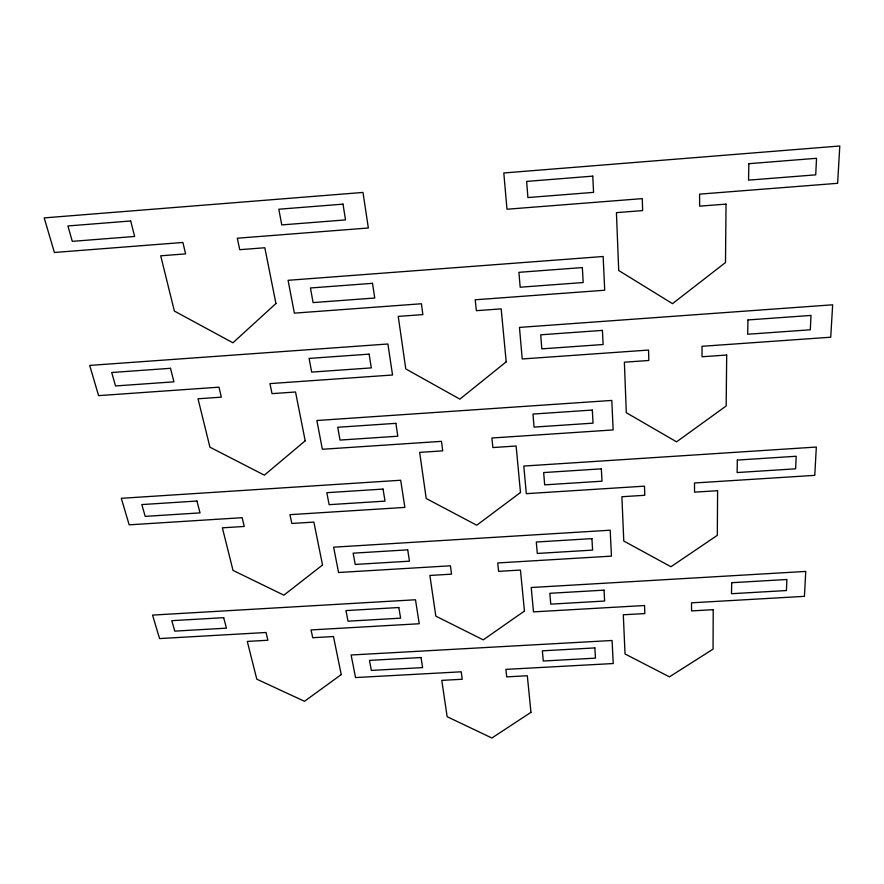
<?xml version="1.0" encoding="UTF-8"?>
<svg xmlns="http://www.w3.org/2000/svg" width="884" height="884" viewBox="0 0 884 884"><rect width="100%" height="100%" fill="white"/><g stroke="black" fill="none" stroke-linecap="round" stroke-linejoin="round"><path stroke-width="1.33" d="M713.222 609.673L713.045 649.143L669.453 676.857L625.043 653.972L623.308 614.789L644.812 613.562L644.546 605.507L533.483 611.883L531.218 587.517L805.744 571.429L804.418 596.346L691.509 602.822L691.575 610.91L713.222 609.673M717.598 490.697L717.311 535.35L670.945 566.743L623.773 541.03L621.894 496.731L644.779 495.283L644.502 486.156L526.312 493.67L523.803 466.056L816.33 447.05L814.772 475.349L694.492 482.984L694.548 492.145L717.598 490.697M726.04 204.116L725.499 262.526L672.514 303.654L618.712 270.515L616.424 212.635L642.624 210.602L642.292 198.624L506.996 209.232L503.803 172.977L839.8 145.993L837.623 183.308L699.598 194.137L699.62 206.16L726.04 204.116M726.692 355.036L726.162 405.988L676.569 441.834L626.303 412.717L624.369 362.197L648.823 360.484L648.547 350.064L522.212 358.97L519.461 327.411L832.651 304.803L830.739 337.213L702.018 346.296L702.029 356.76L726.692 355.036M731.676 582.711L731.521 593.716L786.417 590.545L786.893 579.495L731.676 582.711M737.333 460.067L737.123 472.553L795.622 468.818L796.197 456.266L737.333 460.067M748.859 163.684L748.538 180.148L815.722 174.844L816.529 158.291L748.859 163.684M747.963 319.942L747.676 334.24L810.296 329.798L811.015 315.422L747.963 319.942M275.93 303.521L232.934 342.793L174.369 311.069L160.711 255.808L185.596 253.885L182.9 242.459L54.399 252.481L44.2 217.895L362.981 192.436L368.352 227.995L237.321 238.216L239.741 249.697L264.824 247.752L275.93 303.521M305.201 440.807L264.371 475.161L209.928 447.193L198.016 398.783L221.332 397.159L218.989 387.181L98.588 395.634L89.704 365.412L387.899 343.998L392.551 375.004L269.94 383.601L272.04 393.634L295.532 391.999L305.201 440.807M506.201 361.843L459.868 399.126L405.767 368.915L398.242 316.406L422.85 314.605L421.414 303.764L294.361 313.135L288.073 280.305L603.153 256.504L604.711 290.228L475.205 299.786L476.365 310.682L501.173 308.87L506.201 361.843M322.527 564.998L283.874 595.175L233.022 570.412L222.37 527.825L244.249 526.455L242.161 517.692L129.174 524.831L121.285 498.311L400.695 480.255L404.872 507.405L289.941 514.665L291.831 523.472L313.864 522.09L322.527 564.998M520.488 492.51L476.741 525.229L426.21 498.51L419.657 452.376L442.718 450.862L441.481 441.348L322.351 449.271L316.87 420.508L611.805 400.43L613.142 429.933L491.88 438L492.885 447.547L516.123 446.011L520.488 492.51M341.235 674.58L304.483 701.299L256.802 679.188L247.288 641.419L267.907 640.259L266.04 632.491L159.573 638.568L152.545 615.098L415.491 599.761L419.226 623.75L311.046 629.927L312.726 637.718L333.478 636.546L341.235 674.58M524.455 611.054L483.239 639.861L435.823 616.137L429.878 575.451L451.536 574.158L450.409 565.793L338.561 572.5L333.633 547.174L610.181 530.212L611.452 556.124L497.714 562.953L498.631 571.351L520.444 570.058L524.455 611.054M530.964 712.338L491.88 738.007L447.149 716.703L441.779 680.371L462.233 679.266L461.216 671.807L355.545 677.564L351.114 655L612.071 640.491L613.242 663.541L505.891 669.376L506.72 676.868L527.317 675.752L530.964 712.338M592.766 176.137L526.643 181.408L527.903 197.552L593.573 192.369L592.766 176.137M130.677 220.978L67.902 225.961L72.289 241.354L134.644 236.459L130.677 220.978M343.003 204.138L278.803 209.221L281.775 224.912L345.534 219.906L343.003 204.138M372.507 283.322L310.439 287.974L313.091 302.593L374.75 298.018L372.507 283.322M582.346 267.576L518.908 272.327L520.179 287.212L583.186 282.537L582.346 267.576M602.424 330.384L540.721 334.804L541.804 348.86L603.109 344.506L602.424 330.384M170.49 368.308L111.704 372.507L115.539 385.954L173.949 381.833L170.49 368.308M369.114 354.141L309.091 358.418L311.665 372.098L371.313 367.888L369.114 354.141M395.866 423.337L337.71 427.27L340.031 440.077L397.822 436.21L395.866 423.337M592.313 410.054L532.964 414.066L534.058 427.094L593.042 423.149L592.313 410.054M601.352 468.84L543.66 472.564L544.666 484.852L602.004 481.194L601.352 468.84M196.933 501.029L141.805 504.576L145.208 516.378L200.016 512.886L196.933 501.029M383.048 489.073L326.837 492.686L329.135 504.676L385.026 501.129L383.048 489.073M407.712 549.848L353.136 553.174L355.224 564.445L409.48 561.174L407.712 549.848M591.926 538.621L536.29 542.014L537.295 553.45L592.6 550.113L591.926 538.621M604.037 590.147L549.848 593.297L550.754 604.148L604.634 601.032L604.037 590.147M223.685 617.673L171.761 620.678L174.789 631.121L226.426 628.159L223.685 617.673M398.839 607.518L345.953 610.579L348.02 621.187L400.607 618.159L398.839 607.518M421.016 657.53L369.479 660.381L371.346 670.415L422.607 667.608L421.016 657.53M594.844 647.917L542.356 650.823L543.273 661.011L595.462 658.149L594.844 647.917"/></g></svg>
